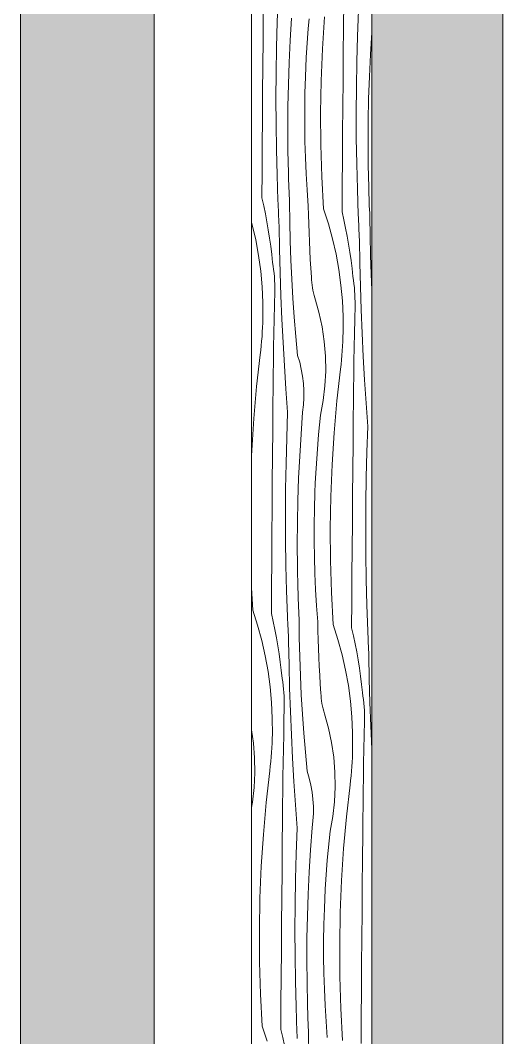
# Model space of a CAD drawing. Header units: millimetres. Extents: x -7826 to 55813, y 465 to 25965.
# Drawn here: x 43664 to 44386, y 12768 to 14289 of the extents above; entities that cross this region are included whole.
import ezdxf

# ---------------------------------------------------------------- set-up
doc = ezdxf.new("R2010")
doc.units = ezdxf.units.MM
doc.layers.add('2D Drafting - General2', color=251, linetype='Continuous', lineweight=15)
doc.layers.add('2D Drafting - General81', color=251, linetype='Continuous', lineweight=20)

# ---------------------------------------------------------------- blocks, each defined once
blk = doc.blocks.new('*X22')
at = {"layer": '2D Drafting - General81', "linetype": 'Continuous'}
for p, q in [((-54767.5, 62539.2), (-54766.1, 62577.3)), ((-54668.3, 62530.6), (-54668, 62570)), ((-54647.4, 62518), (-54646, 62556.1)), ((-54788.7, 62512.4), (-54788.4, 62551.8)), ((-54768.5, 62501), (-54767.5, 62539.2)), ((-54748, 62511.7), (-54746, 62544.7)), ((-54721, 62529.6), (-54719.7, 62544)), ((-54699.7, 62499.1), (-54696.6, 62546.8)), ((-54722.1, 62515.1), (-54721, 62529.6)), ((-54668.6, 62491.3), (-54668.3, 62530.6)), ((-54628, 62490.5), (-54626, 62523.5)), ((-54626, 62523.5), (-54625.8, 62525)), ((-54789, 62473.1), (-54788.7, 62512.4)), ((-54749.6, 62478.7), (-54748, 62511.7)), ((-54723.1, 62500.6), (-54722.1, 62515.1)), ((-54648.5, 62479.8), (-54647.4, 62518)), ((-54769.2, 62462.9), (-54768.5, 62501)), ((-54724, 62486.1), (-54723.1, 62500.6)), ((-54701.6, 62451.3), (-54699.7, 62499.1)), ((-54750.7, 62445.6), (-54749.6, 62478.7)), ((-54724.7, 62471.7), (-54724, 62486.1)), ((-54669, 62451.9), (-54668.6, 62491.3)), ((-54649.1, 62441.7), (-54648.5, 62479.8)), ((-54629.5, 62457.5), (-54628, 62490.5)), ((-54789.4, 62433.8), (-54789, 62473.1)), ((-54769.4, 62424.7), (-54769.2, 62462.9)), ((-54725.3, 62457.2), (-54724.7, 62471.7)), ((-54726.1, 62433), (-54725.3, 62457.2)), ((-54702.5, 62403.5), (-54701.6, 62451.3)), ((-54669.3, 62412.6), (-54669, 62451.9)), ((-54630.7, 62424.5), (-54629.5, 62457.5)), ((-54789.6, 62394.4), (-54789.4, 62433.8)), ((-54751.4, 62412.6), (-54750.7, 62445.6)), ((-54726.4, 62408.9), (-54726.1, 62433)), ((-54649.3, 62403.5), (-54649.1, 62441.7)), ((-54769.2, 62386.6), (-54769.4, 62424.7)), ((-54631.3, 62391.4), (-54630.7, 62424.5)), ((-54751.6, 62379.6), (-54751.4, 62412.6)), ((-54726.4, 62384.7), (-54726.4, 62408.9)), ((-54702.2, 62355.7), (-54702.5, 62403.5)), ((-54669.6, 62373.2), (-54669.3, 62412.6)), ((-54649.2, 62365.4), (-54649.3, 62403.5)), ((-54789.9, 62355.1), (-54789.6, 62394.4)), ((-54768.7, 62348.4), (-54769.2, 62386.6)), ((-54631.5, 62358.4), (-54631.3, 62391.4)), ((-54751.4, 62346.5), (-54751.6, 62379.6)), ((-54726.1, 62360.6), (-54726.4, 62384.7)), ((-54669.9, 62333.9), (-54669.6, 62373.2)), ((-54790.2, 62315.7), (-54789.9, 62355.1)), ((-54725.4, 62336.4), (-54726.1, 62360.6)), ((-54700.7, 62307.9), (-54702.2, 62355.7)), ((-54648.6, 62327.2), (-54649.2, 62365.4)), ((-54631.3, 62325.3), (-54631.5, 62358.4)), ((-54767.7, 62310.3), (-54768.7, 62348.4)), ((-54750.7, 62313.5), (-54751.4, 62346.5)), ((-54724.3, 62312.3), (-54725.4, 62336.4)), ((-54670.1, 62294.6), (-54669.9, 62333.9)), ((-54647.6, 62289.1), (-54648.6, 62327.2)), ((-54630.6, 62292.3), (-54631.3, 62325.3)), ((-54790.5, 62276.4), (-54790.2, 62315.7)), ((-54766.3, 62272.1), (-54767.7, 62310.3)), ((-54750.5, 62307.9), (-54750.7, 62313.5)), ((-54722.8, 62288.2), (-54724.3, 62312.3)), ((-54750.4, 62302.4), (-54750.5, 62307.9)), ((-54750.2, 62296.8), (-54750.4, 62302.4)), ((-54750, 62291.3), (-54750.2, 62296.8)), ((-54698.2, 62260.1), (-54700.7, 62307.9)), ((-54670.4, 62255.2), (-54670.1, 62294.6)), ((-54749.8, 62285.7), (-54750, 62291.3)), ((-54749.5, 62280.2), (-54749.8, 62285.7)), ((-54749.3, 62274.6), (-54749.5, 62280.2)), ((-54721, 62264.1), (-54722.8, 62288.2)), ((-54646.2, 62251), (-54647.6, 62289.1)), ((-54630.5, 62286.7), (-54630.6, 62292.3)), ((-54630.3, 62281.2), (-54630.5, 62286.7)), ((-54630.1, 62275.6), (-54630.3, 62281.2)), ((-54790.5, 62276.4), (-54787.7, 62264.4)), ((-54787.7, 62264.4), (-54785.2, 62252.4)), ((-54766.1, 62267.4), (-54766.3, 62272.1)), ((-54765.9, 62262.8), (-54766.1, 62267.4)), ((-54749.1, 62269.1), (-54749.3, 62274.6)), ((-54748.7, 62240.5), (-54749.1, 62269.1)), ((-54720.8, 62250.8), (-54721, 62264.1)), ((-54629.9, 62270.1), (-54630.1, 62275.6)), ((-54629.7, 62264.6), (-54629.9, 62270.1)), ((-54629.5, 62259), (-54629.7, 62264.6)), ((-54785.2, 62252.4), (-54782.9, 62240.4)), ((-54765.7, 62258.1), (-54765.9, 62262.8)), ((-54765.5, 62253.4), (-54765.7, 62258.1)), ((-54765.3, 62248.8), (-54765.5, 62253.4)), ((-54765, 62244.1), (-54765.3, 62248.8)), ((-54720.4, 62237.5), (-54720.8, 62250.8)), ((-54698.2, 62260.1), (-54691, 62237.7)), ((-54670.4, 62255.2), (-54667.7, 62243.2)), ((-54646, 62246.3), (-54646.2, 62251)), ((-54629.2, 62253.5), (-54629.5, 62259)), ((-54629, 62247.9), (-54629.2, 62253.5)), ((-54805.8, 62240), (-54804.8, 62236.2)), ((-54804.8, 62236.2), (-54799.6, 62213.3)), ((-54782.9, 62240.4), (-54780.8, 62228.3)), ((-54764.8, 62239.4), (-54765, 62244.1)), ((-54764.6, 62234.7), (-54764.8, 62239.4)), ((-54764, 62199.8), (-54764.6, 62234.7)), ((-54748, 62211.9), (-54748.7, 62240.5)), ((-54719.9, 62224.2), (-54720.4, 62237.5)), ((-54691, 62237.7), (-54684.7, 62215)), ((-54667.7, 62243.2), (-54665.2, 62231.2)), ((-54645.8, 62241.6), (-54646, 62246.3)), ((-54645.6, 62236.9), (-54645.8, 62241.6)), ((-54645.4, 62232.3), (-54645.6, 62236.9)), ((-54628.6, 62219.3), (-54629, 62247.9)), ((-54780.8, 62228.3), (-54778.9, 62216.2)), ((-54719.4, 62210.9), (-54719.9, 62224.2)), ((-54665.2, 62231.2), (-54662.8, 62219.2)), ((-54662.8, 62219.2), (-54660.7, 62207.1)), ((-54645.2, 62227.6), (-54645.4, 62232.3)), ((-54645, 62222.9), (-54645.2, 62227.6)), ((-54644.7, 62218.2), (-54645, 62222.9)), ((-54644.5, 62213.6), (-54644.7, 62218.2)), ((-54628, 62190.8), (-54628.6, 62219.3)), ((-54799.6, 62213.3), (-54795.4, 62190.1)), ((-54778.9, 62216.2), (-54777.1, 62204)), ((-54777.1, 62204), (-54775.6, 62191.8)), ((-54747, 62183.4), (-54748, 62211.9)), ((-54718.7, 62197.6), (-54719.4, 62210.9)), ((-54684.7, 62215), (-54679.5, 62192.1)), ((-54660.7, 62207.1), (-54658.8, 62195)), ((-54643.9, 62178.7), (-54644.5, 62213.6)), ((-54795.4, 62190.1), (-54792.2, 62166.8)), ((-54775.6, 62191.8), (-54774.3, 62179.6)), ((-54763.1, 62164.9), (-54764, 62199.8)), ((-54718, 62184.3), (-54718.7, 62197.6)), ((-54679.5, 62192.1), (-54675.3, 62169)), ((-54658.8, 62195), (-54657.1, 62182.8)), ((-54626.9, 62162.2), (-54628, 62190.8)), ((-54773.5, 62174.3), (-54774.3, 62179.6)), ((-54772.8, 62169), (-54773.5, 62174.3)), ((-54745.7, 62154.8), (-54747, 62183.4)), ((-54717.2, 62171), (-54718, 62184.3)), ((-54657.1, 62182.8), (-54655.5, 62170.7)), ((-54643, 62143.8), (-54643.9, 62178.7)), ((-54792.2, 62166.8), (-54790.1, 62143.4)), ((-54772.2, 62163.6), (-54772.8, 62169)), ((-54771.7, 62158.3), (-54772.2, 62163.6)), ((-54771.4, 62152.9), (-54771.7, 62158.3)), ((-54762, 62130), (-54763.1, 62164.9)), ((-54716.3, 62157.7), (-54717.2, 62171)), ((-54716.1, 62153.8), (-54716.3, 62157.7)), ((-54675.3, 62169), (-54672.2, 62145.7)), ((-54655.5, 62170.7), (-54654.2, 62158.5)), ((-54653.4, 62153.1), (-54654.2, 62158.5)), ((-54625.8, 62139), (-54626.9, 62162.2)), ((-54790.1, 62143.4), (-54789, 62119.9)), ((-54771.2, 62147.5), (-54771.4, 62152.9)), ((-54771.1, 62142.1), (-54771.2, 62147.5)), ((-54771.2, 62136.8), (-54771.1, 62142.1)), ((-54744, 62126.3), (-54745.7, 62154.8)), ((-54715.8, 62149.8), (-54716.1, 62153.8)), ((-54715.3, 62145.9), (-54715.8, 62149.8)), ((-54714.7, 62142), (-54715.3, 62145.9)), ((-54714, 62138.1), (-54714.7, 62142)), ((-54672.2, 62145.7), (-54670, 62122.2)), ((-54652.7, 62147.8), (-54653.4, 62153.1)), ((-54652.1, 62142.5), (-54652.7, 62147.8)), ((-54651.7, 62137.1), (-54652.1, 62142.5)), ((-54641.9, 62108.9), (-54643, 62143.8)), ((-54771.6, 62115.9), (-54771.2, 62136.8)), ((-54760.5, 62095.2), (-54762, 62130)), ((-54713.1, 62134.3), (-54714, 62138.1)), ((-54712.1, 62130.4), (-54713.1, 62134.3)), ((-54711, 62126.7), (-54712.1, 62130.4)), ((-54705, 62105.3), (-54711, 62126.7)), ((-54651.3, 62131.7), (-54651.7, 62137.1)), ((-54651.2, 62126.3), (-54651.3, 62131.7)), ((-54789, 62119.9), (-54789, 62096.4)), ((-54772.1, 62095), (-54771.6, 62115.9)), ((-54741.9, 62097.8), (-54744, 62126.3)), ((-54670, 62122.2), (-54668.9, 62098.8)), ((-54651.6, 62094.7), (-54651.1, 62115.6)), ((-54651.1, 62121), (-54651.2, 62126.3)), ((-54651.1, 62115.6), (-54651.1, 62121)), ((-54789.1, 62089.5), (-54789, 62096.4)), ((-54739.6, 62069.3), (-54741.9, 62097.8)), ((-54700.3, 62083.6), (-54705, 62105.3)), ((-54668.9, 62098.8), (-54668.9, 62075.2)), ((-54640.4, 62074), (-54641.9, 62108.9)), ((-54789.8, 62075.8), (-54789.4, 62082.7)), ((-54789.4, 62082.7), (-54789.1, 62089.5)), ((-54772.4, 62074.1), (-54772.1, 62095)), ((-54758.8, 62060.3), (-54760.5, 62095.2)), ((-54697.1, 62061.7), (-54700.3, 62083.6)), ((-54652, 62073.8), (-54651.6, 62094.7)), ((-54790.8, 62062.1), (-54790.2, 62068.9)), ((-54790.2, 62068.9), (-54789.8, 62075.8)), ((-54772.8, 62053.2), (-54772.4, 62074.1)), ((-54736.9, 62040.9), (-54739.6, 62069.3)), ((-54669.3, 62061.5), (-54669.1, 62068.4)), ((-54669.1, 62068.4), (-54668.9, 62075.2)), ((-54652.4, 62052.9), (-54652, 62073.8)), ((-54638.7, 62039.1), (-54640.4, 62074)), ((-54792.1, 62048.4), (-54791.4, 62055.3)), ((-54791.4, 62055.3), (-54790.8, 62062.1)), ((-54773.1, 62032.3), (-54772.8, 62053.2)), ((-54756.8, 62025.4), (-54758.8, 62060.3)), ((-54695.3, 62039.6), (-54697.1, 62061.7)), ((-54670.2, 62047.8), (-54669.7, 62054.6)), ((-54669.7, 62054.6), (-54669.3, 62061.5)), ((-54652.7, 62032), (-54652.4, 62052.9)), ((-54798.2, 61994.1), (-54792.9, 62041.6)), ((-54792.9, 62041.6), (-54792.1, 62048.4)), ((-54733.8, 62030.6), (-54736.9, 62040.9)), ((-54695, 62017.4), (-54695.3, 62039.6)), ((-54671.3, 62034.1), (-54670.7, 62040.9)), ((-54670.7, 62040.9), (-54670.2, 62047.8)), ((-54636.7, 62004.3), (-54638.7, 62039.1)), ((-54773.4, 62011.4), (-54773.1, 62032.3)), ((-54754.4, 61990.6), (-54756.8, 62025.4)), ((-54731.4, 62020.1), (-54733.8, 62030.6)), ((-54678.2, 61972.9), (-54672.8, 62020.4)), ((-54672.8, 62020.4), (-54672, 62027.3)), ((-54672, 62027.3), (-54671.3, 62034.1)), ((-54653, 62011.1), (-54652.7, 62032)), ((-54773.6, 61990.5), (-54773.4, 62011.4)), ((-54729.5, 62009.6), (-54731.4, 62020.1)), ((-54728.3, 61998.9), (-54729.5, 62009.6)), ((-54696.1, 61995.2), (-54695, 62017.4)), ((-54653.3, 61990.2), (-54653, 62011.1)), ((-54802.4, 61946.4), (-54798.2, 61994.1)), ((-54773.8, 61969.6), (-54773.6, 61990.5)), ((-54751.9, 61955.8), (-54754.4, 61990.6)), ((-54727.6, 61988.2), (-54728.3, 61998.9)), ((-54698.6, 61973.2), (-54696.1, 61995.2)), ((-54653.5, 61969.3), (-54653.3, 61990.2)), ((-54634.4, 61969.4), (-54636.7, 62004.3)), ((-54728.2, 61966.8), (-54727.6, 61977.5)), ((-54727.6, 61977.5), (-54727.6, 61988.2)), ((-54774.2, 61930.3), (-54773.8, 61969.6)), ((-54729.4, 61956.1), (-54728.2, 61966.8)), ((-54702.6, 61951.4), (-54698.6, 61973.2)), ((-54682.4, 61925.3), (-54678.2, 61972.9)), ((-54653.7, 61948.5), (-54653.5, 61969.3)), ((-54631.8, 61934.6), (-54634.4, 61969.4)), ((-54805.5, 61898.7), (-54802.4, 61946.4)), ((-54753.3, 61917.7), (-54751.9, 61955.8)), ((-54731.8, 61923.2), (-54729.4, 61956.1)), ((-54704.1, 61937), (-54702.6, 61951.4)), ((-54654.1, 61909.1), (-54653.7, 61948.5)), ((-54774.5, 61890.9), (-54774.2, 61930.3)), ((-54705.5, 61922.5), (-54704.1, 61937)), ((-54633.2, 61896.5), (-54631.8, 61934.6)), ((-54754.3, 61879.5), (-54753.3, 61917.7)), ((-54733.8, 61890.2), (-54731.8, 61923.2)), ((-54706.8, 61908.1), (-54705.5, 61922.5)), ((-54685.5, 61877.6), (-54682.4, 61925.3)), ((-54805.8, 61890.9), (-54805.5, 61898.7)), ((-54707.9, 61893.6), (-54706.8, 61908.1)), ((-54654.4, 61869.8), (-54654.1, 61909.1)), ((-54774.8, 61851.6), (-54774.5, 61890.9)), ((-54735.4, 61857.2), (-54733.8, 61890.2)), ((-54708.9, 61879.1), (-54707.9, 61893.6)), ((-54634.3, 61858.3), (-54633.2, 61896.5)), ((-54755, 61841.4), (-54754.3, 61879.5)), ((-54709.8, 61864.6), (-54708.9, 61879.1)), ((-54687.4, 61829.8), (-54685.5, 61877.6)), ((-54654.8, 61830.4), (-54654.4, 61869.8)), ((-54736.5, 61824.1), (-54735.4, 61857.2)), ((-54710.5, 61850.1), (-54709.8, 61864.6)), ((-54634.9, 61820.2), (-54634.3, 61858.3)), ((-54775.1, 61812.2), (-54774.8, 61851.6)), ((-54755.2, 61803.2), (-54755, 61841.4)), ((-54711.1, 61835.7), (-54710.5, 61850.1)), ((-54737.2, 61791.1), (-54736.5, 61824.1)), ((-54711.9, 61811.5), (-54711.1, 61835.7)), ((-54688.2, 61782), (-54687.4, 61829.8)), ((-54655.1, 61791.1), (-54654.8, 61830.4)), ((-54775.4, 61772.9), (-54775.1, 61812.2)), ((-54712.2, 61787.4), (-54711.9, 61811.5)), ((-54635.1, 61782), (-54634.9, 61820.2)), ((-54755, 61765), (-54755.2, 61803.2)), ((-54737.4, 61758), (-54737.2, 61791.1)), ((-54712.2, 61763.2), (-54712.2, 61787.4)), ((-54688, 61734.1), (-54688.2, 61782)), ((-54655.4, 61751.7), (-54655.1, 61791.1)), ((-54635, 61743.9), (-54635.1, 61782)), ((-54775.7, 61733.6), (-54775.4, 61772.9)), ((-54754.5, 61726.9), (-54755, 61765)), ((-54711.9, 61739.1), (-54712.2, 61763.2)), ((-54737.2, 61725), (-54737.4, 61758)), ((-54655.7, 61712.4), (-54655.4, 61751.7)), ((-54776, 61694.2), (-54775.7, 61733.6)), ((-54711.2, 61714.9), (-54711.9, 61739.1)), ((-54686.5, 61686.4), (-54688, 61734.1)), ((-54634.4, 61705.7), (-54635, 61743.9)), ((-54753.5, 61688.7), (-54754.5, 61726.9)), ((-54736.5, 61692), (-54737.2, 61725)), ((-54710.1, 61690.8), (-54711.2, 61714.9)), ((-54655.9, 61673), (-54655.7, 61712.4)), ((-54633.4, 61667.6), (-54634.4, 61705.7)), ((-54804, 61659.8), (-54805.8, 61693.4)), ((-54776.2, 61654.9), (-54776, 61694.2)), ((-54752.1, 61650.6), (-54753.5, 61688.7)), ((-54736.3, 61686.4), (-54736.5, 61692)), ((-54736.1, 61680.9), (-54736.3, 61686.4)), ((-54708.6, 61666.7), (-54710.1, 61690.8)), ((-54684, 61638.6), (-54686.5, 61686.4)), ((-54736, 61675.3), (-54736.1, 61680.9)), ((-54735.8, 61669.8), (-54736, 61675.3)), ((-54656.2, 61633.7), (-54655.9, 61673)), ((-54804, 61659.8), (-54796.8, 61637.4)), ((-54735.6, 61664.2), (-54735.8, 61669.8)), ((-54735.3, 61658.7), (-54735.6, 61664.2)), ((-54735.1, 61653.1), (-54735.3, 61658.7)), ((-54706.8, 61642.6), (-54708.6, 61666.7)), ((-54632, 61629.4), (-54633.4, 61667.6)), ((-54776.2, 61654.9), (-54773.5, 61642.9)), ((-54773.5, 61642.9), (-54771, 61630.9)), ((-54751.9, 61645.9), (-54752.1, 61650.6)), ((-54751.7, 61641.3), (-54751.9, 61645.9)), ((-54751.5, 61636.6), (-54751.7, 61641.3)), ((-54734.8, 61647.6), (-54735.1, 61653.1)), ((-54734.5, 61619), (-54734.8, 61647.6)), ((-54706.5, 61629.3), (-54706.8, 61642.6)), ((-54796.8, 61637.4), (-54790.6, 61614.7)), ((-54771, 61630.9), (-54768.7, 61618.8)), ((-54751.3, 61631.9), (-54751.5, 61636.6)), ((-54751.1, 61627.2), (-54751.3, 61631.9)), ((-54750.8, 61622.6), (-54751.1, 61627.2)), ((-54706.2, 61616), (-54706.5, 61629.3)), ((-54684, 61638.6), (-54676.8, 61616.2)), ((-54656.2, 61633.7), (-54653.5, 61621.7)), ((-54631.8, 61624.8), (-54632, 61629.4)), ((-54790.6, 61614.7), (-54785.4, 61591.8)), ((-54768.7, 61618.8), (-54766.6, 61606.8)), ((-54750.6, 61617.9), (-54750.8, 61622.6)), ((-54750.4, 61613.2), (-54750.6, 61617.9)), ((-54749.8, 61578.3), (-54750.4, 61613.2)), ((-54733.8, 61590.4), (-54734.5, 61619)), ((-54705.7, 61602.7), (-54706.2, 61616)), ((-54676.8, 61616.2), (-54670.5, 61593.5)), ((-54653.5, 61621.7), (-54651, 61609.7)), ((-54651, 61609.7), (-54648.6, 61597.7)), ((-54631.6, 61620.1), (-54631.8, 61624.8)), ((-54631.4, 61615.4), (-54631.6, 61620.1)), ((-54631.2, 61610.7), (-54631.4, 61615.4)), ((-54631, 61606.1), (-54631.2, 61610.7)), ((-54766.6, 61606.8), (-54764.7, 61594.6)), ((-54764.7, 61594.6), (-54762.9, 61582.5)), ((-54705.2, 61589.4), (-54705.7, 61602.7)), ((-54648.6, 61597.7), (-54646.5, 61585.6)), ((-54630.8, 61601.4), (-54631, 61606.1)), ((-54630.5, 61596.7), (-54630.8, 61601.4)), ((-54630.3, 61592.1), (-54630.5, 61596.7)), ((-54785.4, 61591.8), (-54781.2, 61568.6)), ((-54762.9, 61582.5), (-54761.4, 61570.3)), ((-54732.8, 61561.9), (-54733.8, 61590.4)), ((-54704.5, 61576.1), (-54705.2, 61589.4)), ((-54670.5, 61593.5), (-54665.3, 61570.6)), ((-54646.5, 61585.6), (-54644.6, 61573.5)), ((-54629.7, 61557.1), (-54630.3, 61592.1)), ((-54781.2, 61568.6), (-54778, 61545.3)), ((-54761.4, 61570.3), (-54760.1, 61558.1)), ((-54748.9, 61543.4), (-54749.8, 61578.3)), ((-54703.8, 61562.8), (-54704.5, 61576.1)), ((-54665.3, 61570.6), (-54661.1, 61547.5)), ((-54644.6, 61573.5), (-54642.9, 61561.3)), ((-54759.2, 61552.8), (-54760.1, 61558.1)), ((-54758.5, 61547.5), (-54759.2, 61552.8)), ((-54731.4, 61533.3), (-54732.8, 61561.9)), ((-54703, 61549.5), (-54703.8, 61562.8)), ((-54702, 61536.2), (-54703, 61549.5)), ((-54642.9, 61561.3), (-54641.3, 61549.1)), ((-54641.3, 61549.1), (-54640, 61537)), ((-54628.8, 61522.2), (-54629.7, 61557.1)), ((-54778, 61545.3), (-54775.9, 61521.9)), ((-54758, 61542.1), (-54758.5, 61547.5)), ((-54757.5, 61536.8), (-54758, 61542.1)), ((-54757.2, 61531.4), (-54757.5, 61536.8)), ((-54747.7, 61508.5), (-54748.9, 61543.4)), ((-54701.9, 61532.2), (-54702, 61536.2)), ((-54661.1, 61547.5), (-54658, 61524.2)), ((-54639.2, 61531.6), (-54640, 61537)), ((-54775.9, 61521.9), (-54774.8, 61498.4)), ((-54757, 61526), (-54757.2, 61531.4)), ((-54756.9, 61520.6), (-54757, 61526)), ((-54757, 61515.3), (-54756.9, 61520.6)), ((-54729.8, 61504.8), (-54731.4, 61533.3)), ((-54701.5, 61528.3), (-54701.9, 61532.2)), ((-54701.1, 61524.4), (-54701.5, 61528.3)), ((-54700.5, 61520.5), (-54701.1, 61524.4)), ((-54699.8, 61516.6), (-54700.5, 61520.5)), ((-54658, 61524.2), (-54655.8, 61500.7)), ((-54638.5, 61526.3), (-54639.2, 61531.6)), ((-54637.9, 61520.9), (-54638.5, 61526.3)), ((-54637.5, 61515.6), (-54637.9, 61520.9)), ((-54627.7, 61487.4), (-54628.8, 61522.2)), ((-54757.4, 61494.4), (-54757, 61515.3)), ((-54746.3, 61473.6), (-54747.7, 61508.5)), ((-54727.7, 61476.3), (-54729.8, 61504.8)), ((-54698.9, 61512.7), (-54699.8, 61516.6)), ((-54697.9, 61508.9), (-54698.9, 61512.7)), ((-54696.8, 61505.1), (-54697.9, 61508.9)), ((-54690.7, 61483.8), (-54696.8, 61505.1)), ((-54637.1, 61510.2), (-54637.5, 61515.6)), ((-54636.9, 61504.8), (-54637.1, 61510.2)), ((-54636.9, 61499.5), (-54636.9, 61504.8)), ((-54774.8, 61498.4), (-54774.7, 61474.9)), ((-54757.8, 61473.5), (-54757.4, 61494.4)), ((-54655.8, 61500.7), (-54654.7, 61477.2)), ((-54637.4, 61473.2), (-54636.9, 61494.1)), ((-54636.9, 61494.1), (-54636.9, 61499.5)), ((-54803, 61461.3), (-54805.8, 61481)), ((-54774.9, 61468), (-54774.7, 61474.9)), ((-54758.2, 61452.6), (-54757.8, 61473.5)), ((-54744.6, 61438.8), (-54746.3, 61473.6)), ((-54725.4, 61447.8), (-54727.7, 61476.3)), ((-54686.1, 61462.1), (-54690.7, 61483.8)), ((-54654.7, 61477.2), (-54654.7, 61453.7)), ((-54637.8, 61452.3), (-54637.4, 61473.2)), ((-54626.2, 61452.5), (-54627.7, 61487.4)), ((-54801.2, 61439.2), (-54803, 61461.3)), ((-54775.6, 61454.3), (-54775.2, 61461.2)), ((-54775.2, 61461.2), (-54774.9, 61468)), ((-54682.9, 61440.2), (-54686.1, 61462.1)), ((-54776.5, 61440.6), (-54776, 61447.4)), ((-54776, 61447.4), (-54775.6, 61454.3)), ((-54758.6, 61431.7), (-54758.2, 61452.6)), ((-54722.6, 61419.3), (-54725.4, 61447.8)), ((-54655.1, 61440), (-54654.9, 61446.9)), ((-54654.9, 61446.9), (-54654.7, 61453.7)), ((-54638.2, 61431.4), (-54637.8, 61452.3)), ((-54625.8, 61444.8), (-54626.2, 61452.5)), ((-54800.8, 61417.1), (-54801.2, 61439.2)), ((-54777.9, 61426.9), (-54777.2, 61433.7)), ((-54777.2, 61433.7), (-54776.5, 61440.6)), ((-54758.9, 61410.8), (-54758.6, 61431.7)), ((-54742.5, 61403.9), (-54744.6, 61438.8)), ((-54681.1, 61418.1), (-54682.9, 61440.2)), ((-54655.9, 61426.3), (-54655.5, 61433.1)), ((-54655.5, 61433.1), (-54655.1, 61440)), ((-54638.5, 61410.5), (-54638.2, 61431.4)), ((-54801.9, 61394.9), (-54800.8, 61417.1)), ((-54784, 61372.6), (-54778.7, 61420.1)), ((-54778.7, 61420.1), (-54777.9, 61426.9)), ((-54719.6, 61409.1), (-54722.6, 61419.3)), ((-54680.8, 61395.9), (-54681.1, 61418.1)), ((-54657.8, 61405.7), (-54657.1, 61412.6)), ((-54657.1, 61412.6), (-54656.5, 61419.4)), ((-54656.5, 61419.4), (-54655.9, 61426.3)), ((-54759.1, 61389.9), (-54758.9, 61410.8)), ((-54740.2, 61369.1), (-54742.5, 61403.9)), ((-54717.2, 61398.6), (-54719.6, 61409.1)), ((-54715.3, 61388), (-54717.2, 61398.6)), ((-54664, 61351.4), (-54658.6, 61398.9)), ((-54658.6, 61398.9), (-54657.8, 61405.7)), ((-54638.8, 61389.6), (-54638.5, 61410.5)), ((-54804.5, 61372.9), (-54801.9, 61394.9)), ((-54759.4, 61369), (-54759.1, 61389.9)), ((-54714.1, 61377.4), (-54715.3, 61388)), ((-54681.9, 61373.7), (-54680.8, 61395.9)), ((-54639.1, 61368.7), (-54638.8, 61389.6)), ((-54805.8, 61365.3), (-54804.5, 61372.9)), ((-54788.2, 61324.9), (-54784, 61372.6)), ((-54759.6, 61348.1), (-54759.4, 61369)), ((-54737.6, 61334.3), (-54740.2, 61369.1)), ((-54713.4, 61366.7), (-54714.1, 61377.4)), ((-54713.4, 61356), (-54713.4, 61366.7)), ((-54684.4, 61351.7), (-54681.9, 61373.7)), ((-54639.3, 61347.8), (-54639.1, 61368.7)), ((-54714, 61345.3), (-54713.4, 61356)), ((-54688.4, 61329.9), (-54684.4, 61351.7)), ((-54668.2, 61303.8), (-54664, 61351.4)), ((-54760, 61308.8), (-54759.6, 61348.1)), ((-54715.1, 61334.6), (-54714, 61345.3)), ((-54639.5, 61326.9), (-54639.3, 61347.8)), ((-54791.3, 61277.2), (-54788.2, 61324.9)), ((-54739.1, 61296.1), (-54737.6, 61334.3)), ((-54717.6, 61301.6), (-54715.1, 61334.6)), ((-54689.9, 61315.4), (-54688.4, 61329.9)), ((-54639.9, 61287.6), (-54639.5, 61326.9)), ((-54760.3, 61269.4), (-54760, 61308.8)), ((-54691.3, 61301), (-54689.9, 61315.4)), ((-54740.1, 61258), (-54739.1, 61296.1)), ((-54719.6, 61268.7), (-54717.6, 61301.6)), ((-54692.6, 61286.5), (-54691.3, 61301)), ((-54671.2, 61256), (-54668.2, 61303.8)), ((-54793.3, 61229.4), (-54791.3, 61277.2)), ((-54693.7, 61272.1), (-54692.6, 61286.5)), ((-54640.2, 61248.3), (-54639.9, 61287.6)), ((-54760.6, 61230.1), (-54760.3, 61269.4)), ((-54721.2, 61235.6), (-54719.6, 61268.7)), ((-54694.7, 61257.6), (-54693.7, 61272.1)), ((-54740.8, 61219.8), (-54740.1, 61258)), ((-54695.6, 61243.1), (-54694.7, 61257.6)), ((-54673.2, 61208.3), (-54671.2, 61256)), ((-54640.5, 61208.9), (-54640.2, 61248.3)), ((-54760.9, 61190.7), (-54760.6, 61230.1)), ((-54722.3, 61202.6), (-54721.2, 61235.6)), ((-54696.3, 61228.6), (-54695.6, 61243.1)), ((-54794.1, 61181.6), (-54793.3, 61229.4)), ((-54741, 61181.7), (-54740.8, 61219.8)), ((-54696.9, 61214.1), (-54696.3, 61228.6)), ((-54723, 61169.6), (-54722.3, 61202.6)), ((-54697.7, 61190), (-54696.9, 61214.1)), ((-54674, 61160.5), (-54673.2, 61208.3)), ((-54640.9, 61169.6), (-54640.5, 61208.9)), ((-54761.2, 61151.4), (-54760.9, 61190.7)), ((-54698, 61165.9), (-54697.7, 61190)), ((-54793.8, 61133.8), (-54794.1, 61181.6)), ((-54740.8, 61143.5), (-54741, 61181.7)), ((-54723.2, 61136.5), (-54723, 61169.6)), ((-54641.2, 61130.2), (-54640.9, 61169.6)), ((-54698, 61141.7), (-54698, 61165.9)), ((-54673.7, 61112.6), (-54674, 61160.5)), ((-54761.5, 61112.1), (-54761.2, 61151.4)), ((-54740.2, 61105.4), (-54740.8, 61143.5)), ((-54697.7, 61117.6), (-54698, 61141.7)), ((-54792.4, 61086), (-54793.8, 61133.8)), ((-54722.9, 61103.5), (-54723.2, 61136.5)), ((-54641.4, 61090.9), (-54641.2, 61130.2)), ((-54761.8, 61072.7), (-54761.5, 61112.1)), ((-54696.9, 61093.4), (-54697.7, 61117.6)), ((-54672.3, 61064.8), (-54673.7, 61112.6)), ((-54739.3, 61067.2), (-54740.2, 61105.4)), ((-54722.3, 61070.5), (-54722.9, 61103.5)), ((-54695.9, 61069.3), (-54696.9, 61093.4)), ((-54789.8, 61038.3), (-54792.4, 61086)), ((-54641.7, 61051.5), (-54641.4, 61090.9)), ((-54762, 61033.4), (-54761.8, 61072.7)), ((-54737.9, 61029.1), (-54739.3, 61067.2)), ((-54722.1, 61064.9), (-54722.3, 61070.5)), ((-54721.9, 61059.4), (-54722.1, 61064.9)), ((-54694.4, 61045.2), (-54695.9, 61069.3)), ((-54669.8, 61017.1), (-54672.3, 61064.8)), ((-54721.7, 61053.8), (-54721.9, 61059.4)), ((-54721.5, 61048.3), (-54721.7, 61053.8)), ((-54721.3, 61042.7), (-54721.5, 61048.3)), ((-54642, 61012.2), (-54641.7, 61051.5)), ((-54789.8, 61038.3), (-54782.6, 61015.9)), ((-54762, 61033.4), (-54759.3, 61021.4)), ((-54721.1, 61037.2), (-54721.3, 61042.7)), ((-54720.9, 61031.6), (-54721.1, 61037.2)), ((-54692.6, 61021.1), (-54694.4, 61045.2)), ((-54759.3, 61021.4), (-54756.8, 61009.4)), ((-54737.7, 61024.4), (-54737.9, 61029.1)), ((-54737.5, 61019.8), (-54737.7, 61024.4)), ((-54720.6, 61026.1), (-54720.9, 61031.6)), ((-54720.3, 60997.5), (-54720.6, 61026.1))]:
    blk.add_line(p, q, dxfattribs=at)
blk = doc.blocks.new('Wype_nienie_25')
at = {"layer": '2D Drafting - General2', "linetype": 'Continuous'}
for p, q in [((-54805.8, 67937), (-54805.8, 53283.6)), ((-54625.8, 53283.6), (-54625.8, 67937))]:
    blk.add_line(p, q, dxfattribs=at)
at = {"layer": '2D Drafting - General81', "linetype": 'Continuous'}
blk.add_blockref('*X22', (0, 0), dxfattribs=at)

msp = doc.modelspace()

# ---------------------------------------------------------------- hatches: boundary and pattern name
at = {"layer": '2D Drafting - General81', "linetype": 'Continuous'}
h = msp.add_hatch(dxfattribs=at)
h.set_pattern_fill('SOLID___DASHED', color=256, style=0, pattern_type=2)
h.set_pattern_definition([(45, (98815.82, -48252.71), (-70.71068, 70.71068), []), (45, (98780.46, -48217.35), (-70.71068, 70.71068), [75, -25])])
h.paths.add_polyline_path([(44189.97, 5030.87), (44385.52, 5030.87), (44385.52, 19684.29), (44189.97, 19684.29)], flags=0)
h = msp.add_hatch(dxfattribs=at)
h.set_pattern_fill('BETON', color=256, style=0, pattern_type=2)
h.set_pattern_definition([(45, (98815.82, -48252.71), (-70.71068, 70.71068), [75, -25]), (45, (98815.82, -48182), (-70.71068, 70.71068), [75, -25])])
h.paths.add_polyline_path([(43664.2, 18321.65), (43864.2, 18321.65), (43864.2, 6351.65), (43664.2, 6351.65)], flags=0)

# ---------------------------------------------------------------- linework, layer by layer
at = {"layer": '2D Drafting - General2', "linetype": 'Continuous', "flags": 128}
for points in [[(44189.97, 5030.87), (44385.52, 5030.87), (44385.52, 19684.29), (44189.97, 19684.29)], [(43664.2, 18321.65), (43864.2, 18321.65), (43864.2, 6351.65), (43664.2, 6351.65)]]:
    msp.add_lwpolyline(points, close=True, dxfattribs=at)

# ---------------------------------------------------------------- block references
at = {"layer": '2D Drafting - General81', "linetype": 'Continuous'}
msp.add_blockref('Wype_nienie_25', (98815.82, -48252.71), dxfattribs=at)

doc.saveas('drawing.dxf')
